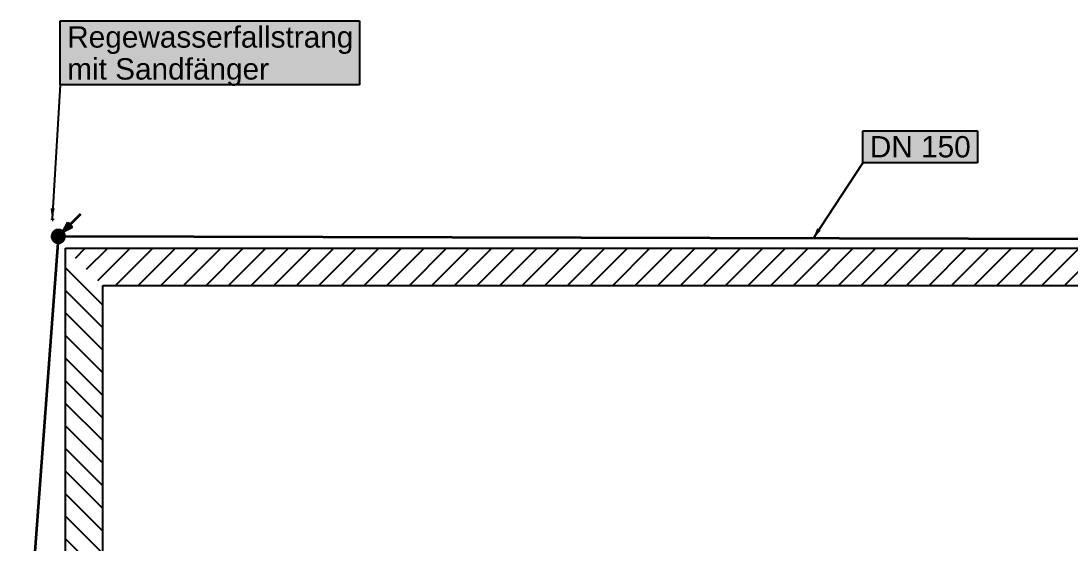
# Model space of a CAD drawing. Extents: x 1 to 1003, y -25 to 594.
# Drawn here: x 608.8 to 707.4, y 318.9 to 367.9 of the extents above; entities that cross this region are included whole.
import ezdxf

# ---------------------------------------------------------------- set-up
doc = ezdxf.new("R2010")
doc.units = 0
doc.layers.get('0').update_dxf_attribs({"lineweight": 25})
doc.layers.add('A_Aussenwand', color=7, linetype='Continuous', lineweight=25)
for name, color, linetype, lineweight, true_color in [('L_Klimageraet', 7, 'Continuous', 35, 0xababab), ('S_Regenwasser', 7, 'Continuous', 35, 0x0080ff), ('S_Text', 7, 'Continuous', 25, 0x004c00)]:
    doc.layers.add(name, color=color, linetype=linetype, lineweight=lineweight, true_color=true_color)
doc.styles.get("Standard").update_dxf_attribs({"font": 'arial.ttf'})

# ---------------------------------------------------------------- blocks, each defined once
blk = doc.blocks.new('Wand-A01H5FFPDT', base_point=(612.997, 343.1))
at = {"color": 0, "linetype": 'ByBlock', "lineweight": -2, "ltscale": 0.25}
for p, q in [((612.998, 346.6), (752.998, 346.6)), ((616.498, 343.1), (749.498, 343.1))]:
    blk.add_line(p, q, dxfattribs=at)
at = {"color": 0, "lineweight": -2}
for p, q in [((613.916, 345.681), (614.835, 346.6)), ((614.977, 344.621), (616.957, 346.6)), ((616.038, 343.56), (619.078, 346.6)), ((617.699, 343.1), (621.199, 346.6)), ((619.821, 343.1), (623.321, 346.6)), ((621.942, 343.1), (625.442, 346.6)), ((624.063, 343.1), (627.563, 346.6)), ((626.184, 343.1), (629.684, 346.6)), ((628.306, 343.1), (631.806, 346.6)), ((630.427, 343.1), (633.927, 346.6)), ((632.548, 343.1), (636.048, 346.6)), ((634.67, 343.1), (638.17, 346.6)), ((636.791, 343.1), (640.291, 346.6)), ((638.912, 343.1), (642.412, 346.6)), ((641.034, 343.1), (644.534, 346.6)), ((643.155, 343.1), (646.655, 346.6)), ((645.276, 343.1), (648.776, 346.6)), ((647.398, 343.1), (650.898, 346.6)), ((649.519, 343.1), (653.019, 346.6)), ((651.64, 343.1), (655.14, 346.6)), ((653.762, 343.1), (657.262, 346.6)), ((655.883, 343.1), (659.383, 346.6)), ((658.004, 343.1), (661.504, 346.6)), ((660.126, 343.1), (663.626, 346.6)), ((662.247, 343.1), (665.747, 346.6)), ((664.368, 343.1), (667.868, 346.6)), ((666.49, 343.1), (669.99, 346.6)), ((668.611, 343.1), (672.111, 346.6)), ((670.732, 343.1), (674.232, 346.6)), ((672.854, 343.1), (676.354, 346.6)), ((674.975, 343.1), (678.475, 346.6)), ((677.096, 343.1), (680.596, 346.6)), ((679.217, 343.1), (682.717, 346.6)), ((681.339, 343.1), (684.839, 346.6)), ((683.46, 343.1), (686.96, 346.6)), ((685.581, 343.1), (689.081, 346.6)), ((687.703, 343.1), (691.203, 346.6)), ((689.824, 343.1), (693.324, 346.6)), ((691.945, 343.1), (695.445, 346.6)), ((694.067, 343.1), (697.567, 346.6)), ((696.188, 343.1), (699.688, 346.6)), ((698.309, 343.1), (701.809, 346.6)), ((700.431, 343.1), (703.931, 346.6)), ((702.552, 343.1), (706.052, 346.6)), ((704.673, 343.1), (708.173, 346.6)), ((706.795, 343.1), (710.295, 346.6))]:
    blk.add_line(p, q, dxfattribs=at)
blk = doc.blocks.new('Wand-A01H5FFTDT', base_point=(612.997, 166.571))
at = {"color": 0, "linetype": 'ByBlock', "lineweight": -2, "ltscale": 0.25}
for p, q in [((612.998, 166.571), (612.998, 346.6)), ((616.498, 170.071), (616.498, 343.1))]:
    blk.add_line(p, q, dxfattribs=at)
at = {"color": 0, "lineweight": -2}
for p, q in [((616.498, 341.262), (612.998, 344.762)), ((616.498, 339.141), (612.998, 342.641)), ((616.498, 337.02), (612.998, 340.52)), ((616.498, 334.898), (612.998, 338.398)), ((616.498, 332.777), (612.998, 336.277)), ((616.498, 330.656), (612.998, 334.156)), ((616.498, 328.534), (612.998, 332.034)), ((616.498, 326.413), (612.998, 329.913)), ((616.498, 324.292), (612.998, 327.792)), ((616.498, 322.17), (612.998, 325.67)), ((616.498, 320.049), (612.998, 323.549)), ((616.498, 317.928), (612.998, 321.428)), ((616.498, 315.807), (612.998, 319.307))]:
    blk.add_line(p, q, dxfattribs=at)
blk = doc.blocks.new('Fallleitung Abwasser-A01H5FG1DT', base_point=(611.714, 347.107))
at = {"color": 0, "lineweight": -2}
for p, q in [((612.738, 348.131), (614.435, 349.828)), ((613.2, 349.018), (612.738, 348.131)), ((613.2, 349.018), (613.625, 348.593)), ((611.838, 348.072), (611.794, 348.007)), ((611.89, 348.131), (611.838, 348.072)), ((611.949, 348.183), (611.89, 348.131)), ((612.014, 348.226), (611.949, 348.183)), ((612.084, 348.261), (612.014, 348.226)), ((612.158, 348.286), (612.084, 348.261)), ((612.235, 348.302), (612.158, 348.286)), ((612.314, 348.307), (612.235, 348.302)), ((612.392, 348.302), (612.314, 348.307)), ((612.469, 348.286), (612.392, 348.302)), ((612.543, 348.261), (612.469, 348.286)), ((612.614, 348.226), (612.543, 348.261)), ((612.679, 348.183), (612.614, 348.226)), ((612.738, 348.131), (612.679, 348.183)), ((613.625, 348.593), (612.738, 348.131)), ((612.79, 348.072), (612.738, 348.131)), ((612.833, 348.007), (612.79, 348.072)), ((611.719, 347.785), (611.714, 347.707)), ((611.714, 347.707), (611.719, 347.629)), ((611.734, 347.862), (611.719, 347.785)), ((611.719, 347.629), (611.734, 347.552)), ((611.759, 347.936), (611.734, 347.862)), ((611.734, 347.552), (611.759, 347.477)), ((611.794, 348.007), (611.759, 347.936)), ((611.759, 347.477), (611.794, 347.407)), ((611.794, 347.407), (611.838, 347.342)), ((611.838, 347.342), (611.89, 347.283)), ((611.89, 347.283), (611.949, 347.231)), ((611.949, 347.231), (612.014, 347.187)), ((612.014, 347.187), (612.084, 347.153)), ((612.084, 347.153), (612.158, 347.127)), ((612.158, 347.127), (612.235, 347.112)), ((612.235, 347.112), (612.314, 347.107)), ((612.314, 347.107), (612.392, 347.112)), ((612.392, 347.112), (612.469, 347.127)), ((612.469, 347.127), (612.543, 347.153)), ((612.543, 347.153), (612.614, 347.187)), ((612.614, 347.187), (612.679, 347.231)), ((612.679, 347.231), (612.738, 347.283)), ((612.738, 347.283), (612.79, 347.342)), ((612.79, 347.342), (612.833, 347.407)), ((612.868, 347.936), (612.833, 348.007)), ((612.833, 347.407), (612.868, 347.477)), ((612.893, 347.862), (612.868, 347.936)), ((612.868, 347.477), (612.893, 347.552)), ((612.909, 347.785), (612.893, 347.862)), ((612.893, 347.552), (612.909, 347.629)), ((612.914, 347.707), (612.909, 347.785)), ((612.909, 347.629), (612.914, 347.707))]:
    blk.add_line(p, q, dxfattribs=at)
for points in [[(613.625, 348.593), (612.978, 348.593), (613.2, 349.018)], [(612.833, 348.007), (611.794, 348.007), (612.738, 348.131)], [(611.794, 348.007), (612.738, 348.131), (611.89, 348.131)], [(612.738, 348.131), (611.89, 348.131), (612.614, 348.226)], [(611.89, 348.131), (612.614, 348.226), (612.014, 348.226)], [(612.614, 348.226), (612.014, 348.226), (612.469, 348.286)], [(612.014, 348.226), (612.469, 348.286), (612.158, 348.286)], [(612.469, 348.286), (612.158, 348.286), (612.314, 348.307)], [(612.738, 348.131), (613.625, 348.593), (612.978, 348.593)], [(612.914, 347.707), (611.714, 347.707), (612.893, 347.862)], [(611.714, 347.707), (612.893, 347.862), (611.734, 347.862)], [(611.734, 347.552), (612.914, 347.707), (611.714, 347.707)], [(612.893, 347.862), (611.734, 347.862), (612.833, 348.007)], [(611.734, 347.862), (612.833, 348.007), (611.794, 348.007)], [(612.893, 347.552), (611.734, 347.552), (612.914, 347.707)], [(611.794, 347.407), (612.893, 347.552), (611.734, 347.552)], [(612.833, 347.407), (611.794, 347.407), (612.893, 347.552)], [(611.89, 347.283), (612.833, 347.407), (611.794, 347.407)], [(612.738, 347.283), (611.89, 347.283), (612.833, 347.407)], [(612.014, 347.187), (612.738, 347.283), (611.89, 347.283)], [(612.614, 347.187), (612.014, 347.187), (612.738, 347.283)], [(612.158, 347.127), (612.614, 347.187), (612.014, 347.187)], [(612.469, 347.127), (612.158, 347.127), (612.614, 347.187)], [(612.314, 347.107), (612.469, 347.127), (612.158, 347.127)]]:
    blk.add_solid(points, dxfattribs=at)
blk = doc.blocks.new('Abwasserleitung-A01H5FGBDT', base_point=(612.914, 347.342))
at = {"color": 0, "linetype": 'ByBlock', "lineweight": -2, "ltscale": 0.35}
blk.add_line((753.448, 347.342), (612.914, 347.705), dxfattribs=at)
blk = doc.blocks.new('Bauteilbeschriftung-A01H5FGDDT', base_point=(683.181, 347.524))
at = {"color": 0, "lineweight": -2}
for p, q in [((687.845, 357.628), (698.634, 357.628)), ((687.845, 354.628), (687.845, 357.628)), ((698.634, 357.628), (698.634, 354.628)), ((698.634, 354.628), (687.845, 354.628))]:
    blk.add_line(p, q, dxfattribs=at)
at = {"color": 0, "linetype": 'ByBlock', "lineweight": -2, "ltscale": 0.25}
blk.add_line((687.845, 354.628), (683.181, 347.524), dxfattribs=at)
at = {"color": 7, "linetype": 'ByBlock', "lineweight": -2, "ltscale": 0.25, "true_color": 0xffffff}
for points in [[(687.845, 354.628), (698.634, 354.628), (687.845, 357.628)], [(698.634, 354.628), (687.845, 357.628), (698.634, 357.628)]]:
    blk.add_solid(points, dxfattribs=at)
at = {"color": 0, "linetype": 'ByBlock', "lineweight": -2, "ltscale": 0.25}
for points in [[(683.181, 347.524), (683.897, 348.25), (683.474, 348.25)], [(683.897, 348.25), (683.474, 348.25), (683.562, 348.469)]]:
    blk.add_solid(points, dxfattribs=at)
at = {"color": 0, "linetype": 'ByBlock', "lineweight": -2, "ltscale": 0.25, "insert": (688.511, 357.128), "char_height": 2, "attachment_point": 1}
blk.add_mtext('{\\fArial;DN 150}', dxfattribs=at)
blk = doc.blocks.new('Regewasserfallstrang-A01H5FIPDT', base_point=(611.724, 349.253))
at = {"color": 0, "linetype": 'ByBlock', "lineweight": -2, "ltscale": 0.35}
for p, q in [((611.724, 349.353), (611.824, 349.353)), ((611.724, 349.253), (611.724, 349.353)), ((611.724, 349.253), (611.824, 349.253)), ((611.824, 349.253), (611.824, 349.353))]:
    blk.add_line(p, q, dxfattribs=at)
blk = doc.blocks.new('Bauteilbeschriftung-A01H5FIRDT', base_point=(611.585, 349.353))
at = {"color": 0, "lineweight": -2}
for p, q in [((612.487, 367.936), (640.609, 367.936)), ((612.487, 361.936), (612.487, 367.936)), ((640.609, 367.936), (640.609, 361.936)), ((640.609, 361.936), (612.487, 361.936))]:
    blk.add_line(p, q, dxfattribs=at)
at = {"color": 0, "linetype": 'ByBlock', "lineweight": -2, "ltscale": 0.25}
blk.add_line((612.487, 361.936), (611.724, 349.353), dxfattribs=at)
at = {"color": 7, "linetype": 'ByBlock', "lineweight": -2, "ltscale": 0.25, "true_color": 0xffffff}
for points in [[(612.487, 361.936), (640.609, 361.936), (612.487, 367.936)], [(640.609, 361.936), (612.487, 367.936), (640.609, 367.936)]]:
    blk.add_solid(points, dxfattribs=at)
at = {"color": 0, "linetype": 'ByBlock', "lineweight": -2, "ltscale": 0.25}
for points in [[(611.984, 350.339), (611.588, 350.339), (611.585, 350.363)], [(611.724, 349.353), (611.984, 350.339), (611.588, 350.339)]]:
    blk.add_solid(points, dxfattribs=at)
at = {"color": 0, "linetype": 'ByBlock', "lineweight": -2, "ltscale": 0.25, "char_height": 2, "attachment_point": 1}
for s, insert in [('{\\fArial;Regewasserfallstrang}', (613.153, 367.436)), ('{\\fArial;mit Sandfänger}', (613.153, 364.436))]:
    blk.add_mtext(s, dxfattribs=dict(at, insert=insert))
blk = doc.blocks.new('Abwasserleitung-A01H5FJJDT', base_point=(599.472, 175.996))
at = {"color": 0, "linetype": 'ByBlock', "lineweight": -2, "ltscale": 0.35}
blk.add_line((612.269, 347.109), (599.472, 175.996), dxfattribs=at)

msp = doc.modelspace()

# ---------------------------------------------------------------- block references
at = {"layer": 'A_Aussenwand', "ltscale": 0.25}
for name, p in [('Wand-A01H5FFPDT', (612.997, 343.1)), ('Wand-A01H5FFTDT', (612.997, 166.571))]:
    msp.add_blockref(name, p, dxfattribs=at)
at = {"layer": 'L_Klimageraet', "ltscale": 0.35}
msp.add_blockref('Regewasserfallstrang-A01H5FIPDT', (611.724, 349.253), dxfattribs=at)
at = {"layer": 'S_Regenwasser', "ltscale": 0.35}
for name, p in [('Fallleitung Abwasser-A01H5FG1DT', (611.714, 347.107)), ('Abwasserleitung-A01H5FJJDT', (599.472, 175.996)), ('Abwasserleitung-A01H5FGBDT', (612.914, 347.342))]:
    msp.add_blockref(name, p, dxfattribs=at)
at = {"layer": 'S_Text', "color": 7, "ltscale": 0.25}
for name, p in [('Bauteilbeschriftung-A01H5FIRDT', (611.585, 349.353)), ('Bauteilbeschriftung-A01H5FGDDT', (683.181, 347.524))]:
    msp.add_blockref(name, p, dxfattribs=at)

doc.saveas('drawing.dxf')
